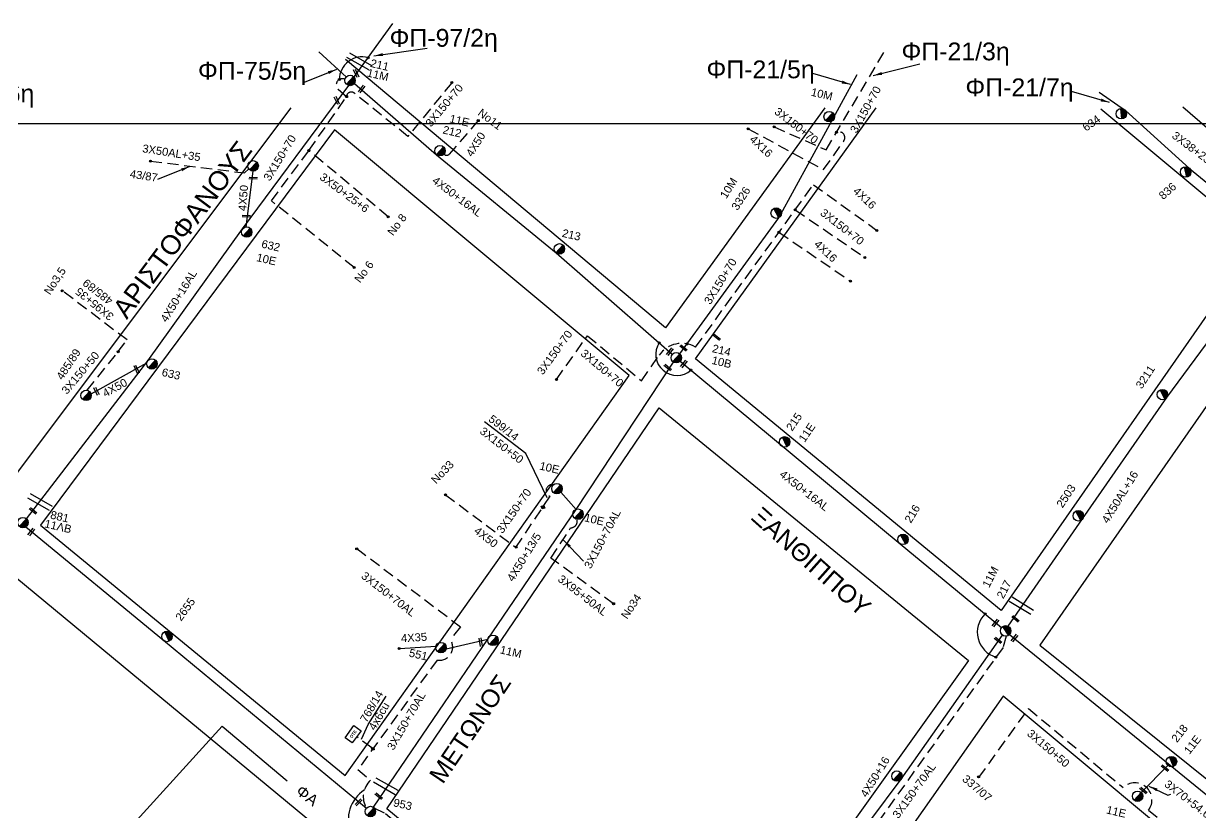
# Model space of a CAD drawing. Header units: millimetres. Extents: x 745 to 5694, y 762 to 3401.
# Drawn here: x 1609.5 to 1874.1, y 1736.5 to 1914 of the extents above; entities that cross this region are included whole.
import ezdxf

# ---------------------------------------------------------------- set-up
doc = ezdxf.new("R2010")
doc.units = ezdxf.units.MM
doc.linetypes.add('DASHED', pattern=[19.05, 12.7, -6.35])
for name, color, linetype in [('Pillar OTE', 7, 'Continuous'), ('Άγνωστα', 7, 'Continuous'), ('Γυμνά εναέρια ΧΤ και ΦΟΠ (3Φ)   4x50+16AL', 7, 'Continuous'), ('Εναέρια παροχή ΧΤ 4x16', 7, 'SYN_LINE'), ('Επιγραφές - Σχήματα', 7, 'Continuous'), ('Καλώδια ΧΤ   3x150+50CU', 7, 'DASHED'), ('Καλώδια ΧΤ   3x150+70AL', 7, 'DASHED'), ('Μηχανική τομή', 7, 'Continuous'), ('Στύλος ΦΜ', 7, 'Continuous'), ('Στύλος ΦΜ @ 1', 7, 'Continuous'), ('Συνδέσεις', 7, 'Continuous'), ('Τομή', 7, 'Continuous'), ('Υπόβαθρο ΔΕΗ', 7, 'Continuous'), ('Υπόγεια καλώδια Παροχών ΧΤ   4x50AL', 7, 'DASHED'), ('Υπόγεια καλώδια Παροχών ΧΤ   4x6', 7, 'DASHED')]:
    doc.layers.add(name, color=color, linetype=linetype)
doc.styles.add('arial', font='arial.ttf')
doc.styles.get("Standard").update_dxf_attribs({"font": 'arial.ttf'})
doc.linetypes.add('SYN_LINE', pattern='A,0.5,-0.0001,["/\\/\\/\\/",Standard,S=0.1,R=0,X=0,Y=-0.05],-0.25', length=0.7501)
doc.dimstyles.new('ISO-25', dxfattribs={"dimtxt": 2.5, "dimasz": 2.5, "dimexe": 1.25, "dimexo": 0.625, "dimtad": 1, "dimtxsty": 'Standard', "dimcen": 2.5, "dimadec": 0, "dimazin": 0, "dimtfac": 1, "dimtmove": 0, "dimatfit": 3, "dimfxl": 1, "dimarcsym": 0})

# ---------------------------------------------------------------- blocks, each defined once
blk = doc.blocks.new('ΥΠΑΡΧΩΝ ΤΣΙΜΕΝΤΕΝΙΟΣ ΣΤΥΛΟΣ')
at = {"layer": 'Στύλος ΦΜ'}
blk.add_hatch(color=256, dxfattribs=at).paths.add_polyline_path([(-1.29, -2.28, 0.574793), (2.62, 0, 0.268822), (1.3, 2.27)])
blk.add_line((-1.29, -2.28), (1.3, 2.27), dxfattribs=at)
blk.add_circle((0, 0), 2.62, dxfattribs=at)
at = {"layer": 'Στύλος ΦΜ', "flags": 4}
for tag, p in [('ΑΡΙΘΜΟΣ', (-4.68, 8.05)), ('ΤΥΠΟΣ', (-4.91, 3.03))]:
    blk.add_attdef(tag, p, '', height=4, dxfattribs=at)
blk = doc.blocks.new('_ΣΥΝΔΕΣΗ')
at = {"layer": 'Συνδέσεις', "linetype": 'SYN_LINE', "ltscale": 40}
blk.add_hatch(color=256, dxfattribs=at).paths.add_polyline_path([(0.5, -0.01, 1), (-0.5, -0.01, 1)])
at = {"layer": 'Συνδέσεις'}
blk.add_circle((0, -0.01), 0.5, dxfattribs=at)
blk = doc.blocks.new('ΜΗΧΑΝΙΚΗ ΤΟΜΗ')
at = {"layer": 'Μηχανική τομή', "ltscale": 40}
for p, q in [((-1.89, 0.78), (1.89, 0.78)), ((1.89, 0), (-1.89, 0))]:
    blk.add_line(p, q, dxfattribs=at)
blk = doc.blocks.new('ΤΟΜΗ')
at = {"layer": 'Τομή', "ltscale": 40}
for p, q in [((-5.68, 0), (5.68, 0)), ((5.68, -2.33), (-5.68, -2.33))]:
    blk.add_line(p, q, dxfattribs=at)
blk = doc.blocks.new('TSONTA XT1')
at = {"ltscale": 40}
h = blk.add_hatch(color=256, dxfattribs=at)
h.dxf.hatch_style = 1
h.paths.add_polyline_path([(595.96, 2487.66), (597.07, 2488.77), (595.96, 2489.87), (594.85, 2488.77)])
blk.add_lwpolyline([(594.85, 2488.77), (595.96, 2489.87), (597.07, 2488.77), (595.96, 2487.66)], close=True, dxfattribs=at)
blk = doc.blocks.new('PILLAR ΟΤΕ')
at = {"layer": 'Pillar OTE', "ltscale": 40}
blk.add_lwpolyline([(-3.31, 2.02), (3.39, 2.02), (3.39, -1.99), (-3.31, -1.99)], close=True, dxfattribs=at)
at = {"layer": 'Pillar OTE', "insert": (-1.81, 0.71), "char_height": 1.3575, "width": 109.961, "attachment_point": 1}
blk.add_mtext('{\\fArial|b1|i0|c161|p34;OTE}', dxfattribs=at)

msp = doc.modelspace()

# ---------------------------------------------------------------- linework, layer by layer
at = {"layer": 'Άγνωστα', "color": 173, "linetype": 'DASHED', "ltscale": 0.2}
msp.add_lwpolyline([(1778.25, 1890.72), (1789.95, 1885.57), (1803.14, 1907.83)], dxfattribs=at)
at = {"layer": 'Άγνωστα', "color": 2, "linetype": 'DASHED', "ltscale": 0.2}
for points in [[(1683.79, 1859.11), (1665.19, 1874.09), (1673.62, 1885.41), (1682.08, 1897.51), (1680.23, 1899.15, -0.863954), (1681.73, 1901.44, -4.53877)], [(1705.76, 1900.66), (1695.9, 1888.59), (1684.03, 1898.15, 0.681394), (1682.06, 1897.53)]]:
    msp.add_lwpolyline(points, format="xyb", dxfattribs=at)
at = {"layer": 'Άγνωστα', "color": 1}
for points in [[(1757.04, 1839.67), (1779.28, 1870.29), (1796.89, 1902.49)], [(1688.14, 1737.7), (1713.87, 1775.5), (1733.7, 1804.7), (1755.59, 1837.82)], [(1730.25, 1808.54), (1733.7, 1804.7)], [(1793.21, 1725.74), (1806.8, 1744), (1829.63, 1776.41)], [(1702.19, 1773.86), (1694.07, 1773.36)]]:
    msp.add_lwpolyline(points, dxfattribs=at)
at = {"layer": 'Άγνωστα', "color": 6}
for points in [[(1851.36, 1898.5), (1857.29, 1894.38), (1871.67, 1881.36), (1890.54, 1865.95)], [(1830.85, 1778.42), (1847.63, 1802.58), (1866.54, 1829.84), (1891.84, 1864.08)]]:
    msp.add_lwpolyline(points, dxfattribs=at)
at = {"layer": 'Άγνωστα', "color": 62, "linetype": 'DASHED', "ltscale": 0.2}
msp.add_lwpolyline([(1711.7, 1892.13), (1705.17, 1884.58, -0.48267), (1704.02, 1884.63, -2.879686)], format="xyb", dxfattribs=at)
at = {"layer": 'Άγνωστα', "color": 173, "linetype": 'DASHED', "ltscale": 0.2}
msp.add_lwpolyline([(1772.43, 1890.27), (1789.37, 1881.12), (1793.9, 1887.55, 0.764156), (1792.28, 1889.51, 2.468133)], format="xyb", dxfattribs=at)
at = {"layer": 'Άγνωστα', "color": 2, "linetype": 'DASHED', "ltscale": 0.2}
msp.add_lwpolyline([(1691.46, 1870.51), (1673.62, 1885.41)], dxfattribs=at)
at = {"layer": 'Άγνωστα', "color": 27, "linetype": 'DASHED', "ltscale": 0.2}
for points in [[(1638.01, 1883.03), (1659.11, 1880.37), (1660.11, 1881.29)], [(1630.72, 1840.17), (1632.73, 1842.8), (1618.16, 1853.87)], [(1623.78, 1831.48), (1630.72, 1840.16)]]:
    msp.add_lwpolyline(points, dxfattribs=at)
at = {"layer": 'Άγνωστα', "color": 27}
for points in [[(1661.05, 1880.77), (1659.44, 1868.23)], [(1624.64, 1830.65), (1637.16, 1837.68)]]:
    msp.add_lwpolyline(points, dxfattribs=at)
at = {"layer": 'Άγνωστα', "color": 1, "linetype": 'DASHED', "ltscale": 0.2}
for points in [[(1782.99, 1872.07), (1798.64, 1861.34)], [(1742.16, 1783.48), (1728.05, 1793.73)], [(1824.28, 1744.36), (1835.49, 1759.91), (1856.73, 1742.14)], [(1862.46, 1737.05), (1874.12, 1727.32)]]:
    msp.add_lwpolyline(points, dxfattribs=at)
at = {"layer": 'Άγνωστα', "color": 173}
msp.add_lwpolyline([(1609.99, 1800.76), (1640.9, 1775.25), (1686.55, 1737.48)], dxfattribs=at)
at = {"layer": 'Άγνωστα', "color": 1, "linetype": 'SYN_LINE', "ltscale": 10}
for points in [[(1704.48, 1773.33), (1713.87, 1775.5)], [(1866.8, 1747.11), (1860.82, 1741)]]:
    msp.add_lwpolyline(points, dxfattribs=at)
at = {"layer": 'Άγνωστα', "color": 1, "linetype": 'DASHED', "ltscale": 0.2}
msp.add_lwpolyline([(1856.73, 1742.14, -0.912372), (1862.46, 1737.05)], format="xyb", dxfattribs=at)
at = {"layer": 'Άγνωστα', "color": 133, "linetype": 'DASHED', "ltscale": 0.2}
msp.add_lwpolyline([(1688.26, 1737.59), (1690.87, 1736.3), (1709.25, 1720.7), (1708.3, 1719.55)], dxfattribs=at)
at = {"layer": 'Γυμνά εναέρια ΧΤ και ΦΟΠ (3Φ)   4x50+16AL', "color": 27, "ltscale": 0.2}
msp.add_line((1682.07, 1901.9), (1675.88, 1907.58), dxfattribs=at)
at = {"layer": 'Γυμνά εναέρια ΧΤ και ΦΟΠ (3Φ)   4x50+16AL', "color": 62}
for points in [[(1683.86, 1900.51), (1702.32, 1884.47), (1729.22, 1862.38), (1755.35, 1839.58)], [(1757.13, 1838.03), (1806.62, 1796.93), (1829.4, 1778.12)]]:
    msp.add_lwpolyline(points, dxfattribs=at)
at = {"layer": 'Γυμνά εναέρια ΧΤ και ΦΟΠ (3Φ)   4x50+16AL', "color": 27, "ltscale": 0.2}
msp.add_lwpolyline([(1610.1, 1802.58), (1637.37, 1838.13), (1658.68, 1867.76), (1682.61, 1900.03)], dxfattribs=at)
at = {"layer": 'Γυμνά εναέρια ΧΤ και ΦΟΠ (3Φ)   4x50+16AL', "color": 1}
msp.add_lwpolyline([(1831.18, 1776.58), (1895.44, 1724.26)], dxfattribs=at)
at = {"layer": 'Εναέρια παροχή ΧΤ 4x16', "color": 1, "linetype": 'DASHED', "ltscale": 0.2}
for points in [[(1787.09, 1877.72), (1801.36, 1867.45)], [(1779.34, 1867.05), (1795.42, 1856.02)]]:
    msp.add_lwpolyline(points, dxfattribs=at)
at = {"layer": 'Επιγραφές - Σχήματα', "color": 2, "ltscale": 0.2}
msp.add_line((1683.65, 1901.79), (1692.52, 1913.97), dxfattribs=at)
at = {"layer": 'Επιγραφές - Σχήματα', "color": 85, "ltscale": 0.2}
for p, q in [((1633.52, 1733.21), (1654.11, 1755.93)), ((1654.11, 1755.93), (1668.71, 1743.63))]:
    msp.add_line(p, q, dxfattribs=at)
at = {"layer": 'Επιγραφές - Σχήματα'}
msp.add_lwpolyline([(780.39, 1891.51), (3073.89, 1891.51), (3073.89, 778.3), (780.39, 778.3)], close=True, dxfattribs=at)
at = {"layer": 'Επιγραφές - Σχήματα', "ltscale": 0.2}
for centre, radius, start, end in [((1756.37, 1839.57), 4.74, 146.9329, 311.7881), ((1829.74, 1777.04), 5.8, 134.5162, 253.7281), ((1690.63, 1734.85), 8.14, 123.809, 201.4576)]:
    msp.add_arc(centre, radius, start, end, dxfattribs=at)
at = {"layer": 'Καλώδια ΧΤ   3x150+50CU', "color": 1, "linetype": 'DASHED', "ltscale": 0.2}
msp.add_lwpolyline([(1726.49, 1805.6), (1727.86, 1807.63, -0.942141), (1728.62, 1810.23)], format="xyb", dxfattribs=at)
at = {"layer": 'Καλώδια ΧΤ   3x150+70AL', "color": 1, "ltscale": 0.2}
for points in [[(1729.3, 1833.9), (1736.26, 1843.75), (1748.43, 1833.62), (1752.41, 1839.39, -0.394696), (1760.55, 1841.17), (1787.09, 1877.72)], [(1728.05, 1793.73), (1732.49, 1800.54, 0.520094), (1733.87, 1802.46, -2.45371)]]:
    msp.add_lwpolyline(points, format="xyb", dxfattribs=at)
at = {"layer": 'Καλώδια ΧΤ   3x150+70AL', "color": 1, "linetype": 'DASHED', "ltscale": 0.2}
msp.add_lwpolyline([(1720.19, 1796.14), (1726.03, 1804.89)], dxfattribs=at)
at = {"layer": 'Καλώδια ΧΤ   3x150+70AL', "color": 133, "ltscale": 0.2}
msp.add_lwpolyline([(1684.43, 1795.87), (1707.7, 1778.29)], dxfattribs=at)
msp.add_lwpolyline([(1707.7, 1778.29), (1705.42, 1775.41, -0.673347), (1702.46, 1770.8), (1684.64, 1746.15), (1687.51, 1743.76, 0.356795), (1686.55, 1737.48, -1.611386)], format="xyb", dxfattribs=at)
at = {"layer": 'Καλώδια ΧΤ   3x150+70AL', "color": 62, "ltscale": 0.2}
msp.add_lwpolyline([(1830.44, 1776.2), (1829.74, 1773.66), (1794.79, 1724.86, -1.033478), (1790.22, 1719.91, 2.158955)], format="xyb", dxfattribs=at)
at = {"layer": 'Υπόβαθρο ΔΕΗ'}
msp.add_line((1484.42, 1891.51), (1674.85, 1733.78), dxfattribs=at)
for points in [[(1789.64, 1895), (1753.81, 1845.52), (1681.89, 1905.88)], [(1929.11, 1903.79), (1896.36, 1872.53), (1870.16, 1895.19)], [(1669.55, 1894.98), (1605.11, 1809.09), (1554.23, 1850.47), (1585.95, 1894.44)], [(1851.69, 1894.8), (1887.25, 1865.18), (1829.3, 1781.94), (1760.56, 1838.56), (1801.16, 1895.04)], [(1679.37, 1890.07), (1613.24, 1801.13), (1681.77, 1744.8), (1745.68, 1834.78), (1679.37, 1890.07)], [(1895.95, 1857.28), (1838.02, 1774.18), (1891.81, 1730.96), (1949.09, 1812.35), (1895.95, 1857.28)], [(1752.43, 1827.56), (1821.94, 1770.73), (1758.41, 1681.8), (1691.17, 1737.35), (1752.43, 1827.56)], [(1722.4, 1817.23), (1713.12, 1824.39)], [(1686.94, 1756.31), (1691.03, 1762.67)], [(1882.42, 1718.77), (1829.79, 1762.68), (1767.75, 1674.44), (1819.72, 1631.83), (1882.42, 1718.77)]]:
    msp.add_lwpolyline(points, dxfattribs=at)
msp.add_arc((1685.61, 1901.32), 5.15, 75.1786, 179.2119, dxfattribs=at)
at = {"layer": 'Υπόγεια καλώδια Παροχών ΧΤ   4x50AL', "color": 1, "linetype": 'DASHED', "ltscale": 0.2}
msp.add_lwpolyline([(1704.35, 1807.96), (1720.19, 1796.14)], dxfattribs=at)
at = {"layer": 'Υπόγεια καλώδια Παροχών ΧΤ   4x6', "color": 133, "linetype": 'DASHED', "ltscale": 0.2}
msp.add_lwpolyline([(1687.74, 1751.02), (1684.4, 1753.55)], dxfattribs=at)

# ---------------------------------------------------------------- block references
at = {"layer": 'Pillar OTE', "xscale": 0.5, "yscale": 0.5, "zscale": 0.5, "rotation": 53.99482383177698}
msp.add_blockref('PILLAR ΟΤΕ', (1683.56, 1754.08), dxfattribs=at)
at = {"layer": 'Μηχανική τομή'}
for p, xscale, yscale, zscale, rotation in [((1684.08, 1902.68), 0.5000000000001372, 0.5000000000001372, 0.5000000000001372, 295.3497738743364), ((1685.35, 1899.38), 0.5000000000002055, 0.5000000000002055, 0.5000000000002055, 231.9183338783291), ((1679.7, 1896.59), 0.5000000000001372, 0.5000000000001372, 0.5000000000001372, 295.3497738743364), ((1661.08, 1879), 0.5000000000001247, 0.5000000000001247, 0.5000000000001247, 356.6062120505807), ((1659.55, 1870.46), 0.5000000000001247, 0.5000000000001247, 0.5000000000001247, 356.6062120505807), ((1765.22, 1843.28), 0.4999999999999888, 0.4999999999999888, 0.4999999999999888, 321.4205093085457), ((1754.96, 1840.06), 0.4999999999999888, 0.4999999999999888, 0.4999999999999888, 51.42050930854569), ((1757.99, 1841.14), 0.4999999999999888, 0.4999999999999888, 0.4999999999999888, 141.4205093085457), ((1634.71, 1836.12), 0.5000000000001372, 0.5000000000001372, 0.5000000000001372, 295.3497738743364), ((1754.45, 1836.74), 0.4999999999999888, 0.4999999999999888, 0.4999999999999888, 141.4205093085457), ((1758.07, 1837.29), 0.4999999999999888, 0.4999999999999888, 0.4999999999999888, 51.42050930854569), ((1625.68, 1831.19), 0.5000000000001372, 0.5000000000001372, 0.5000000000001372, 295.3497738743364), ((1611.71, 1804.55), 0.5000000000001342, 0.5000000000001342, 0.5000000000001342, 140.5541473596257), ((1611.03, 1799.7), 0.5000000000002055, 0.5000000000002055, 0.5000000000002055, 231.9183338783291), ((1828.18, 1779.01), 0.4999999999999888, 0.4999999999999888, 0.4999999999999888, 51.42050930854569), ((1832.65, 1780.24), 0.4999999999999888, 0.4999999999999888, 0.4999999999999888, 141.4205093085457), ((1828.74, 1775.39), 0.4999999999999888, 0.4999999999999888, 0.4999999999999888, 141.4205093085457), ((1832.15, 1775.86), 0.4999999999999888, 0.4999999999999888, 0.4999999999999888, 231.4205093085457), ((1712.43, 1774.88), 0.5000000000000253, 0.5000000000000253, 0.5000000000000253, 100.2300972739073), ((1866.26, 1746.65), 0.4999999999999888, 0.4999999999999888, 0.4999999999999888, 141.4205093085457), ((1861.43, 1741.62), 0.4999999999999888, 0.4999999999999888, 0.4999999999999888, 141.4205093085457), ((1684.94, 1738.66), 0.5000000000000518, 0.5000000000000518, 0.5000000000000518, 44.50736051980497), ((1689.46, 1740.33), 0.4999999999999888, 0.4999999999999888, 0.4999999999999888, 141.4205093085457)]:
    msp.add_blockref('ΜΗΧΑΝΙΚΗ ΤΟΜΗ', p, dxfattribs=dict(at, xscale=xscale, yscale=yscale, zscale=zscale, rotation=rotation))
at = {"layer": 'Στύλος ΦΜ @ 1', "ltscale": 40}
ref = msp.add_blockref('ΥΠΑΡΧΩΝ ΤΣΙΜΕΝΤΕΝΙΟΣ ΣΤΥΛΟΣ', (1682.88, 1901.17), dxfattribs=dict(at, xscale=0.4499999999996779, yscale=0.4499999999996779, zscale=0.4499999999996779, rotation=346.8465568456768))
ref.add_attrib('ΤΥΠΟΣ', '11Μ', (1686.54, 1902.11), dxfattribs={"layer": 'Στύλος ΦΜ', "height": 1.8, "rotation": 346.8466, "flags": 4})
ref.add_attrib('ΑΡΙΘΜΟΣ', '211', (1687.3, 1904.26), dxfattribs={"layer": 'Στύλος ΦΜ', "height": 1.8, "rotation": 346.8466, "flags": 4})
ref = msp.add_blockref('ΥΠΑΡΧΩΝ ΤΣΙΜΕΝΤΕΝΙΟΣ ΣΤΥΛΟΣ', (1790.63, 1893.02), dxfattribs=dict(at, xscale=0.4499999999996779, yscale=0.4499999999996779, zscale=0.4499999999996779, rotation=346.8465568456768))
ref.add_attrib('ΤΥΠΟΣ', '10M', (1786.4, 1897.77), dxfattribs={"layer": 'Στύλος ΦΜ', "height": 1.8, "rotation": 346.8466, "flags": 4})
ref = msp.add_blockref('ΥΠΑΡΧΩΝ ΤΣΙΜΕΝΤΕΝΙΟΣ ΣΤΥΛΟΣ', (1856.33, 1893.69), dxfattribs=dict(at, xscale=0.4499999999998155, yscale=0.4499999999998155, zscale=0.4499999999998155, rotation=35.57580443383059))
ref.add_attrib('ΤΥΠΟΣ', '634', (1848.41, 1889.62), dxfattribs={"layer": 'Στύλος ΦΜ', "height": 1.8, "rotation": 35.5758, "flags": 4})
ref = msp.add_blockref('ΥΠΑΡΧΩΝ ΤΣΙΜΕΝΤΕΝΙΟΣ ΣΤΥΛΟΣ', (1703.1, 1885.36), dxfattribs=dict(at, xscale=0.4499999999996779, yscale=0.4499999999996779, zscale=0.4499999999996779, rotation=346.8465568456768))
ref.add_attrib('ΤΥΠΟΣ', '212', (1703.59, 1889.28), dxfattribs={"layer": 'Στύλος ΦΜ', "height": 1.8, "rotation": 346.8466, "flags": 4})
ref.add_attrib('ΑΡΙΘΜΟΣ', '11E', (1705.11, 1891.79), dxfattribs={"layer": 'Στύλος ΦΜ', "height": 1.8, "rotation": 346.8466, "flags": 4})
at = {"layer": 'Στύλος ΦΜ @ 1', "ltscale": 40, "xscale": 0.4499999999996779, "yscale": 0.4499999999996779, "zscale": 0.4499999999996779, "rotation": 346.8465568456768}
for p in [(1661.08, 1881.95), (1623.51, 1830.33), (1805.86, 1744.7)]:
    msp.add_blockref('ΥΠΑΡΧΩΝ ΤΣΙΜΕΝΤΕΝΙΟΣ ΣΤΥΛΟΣ', p, dxfattribs=at)
at = {"layer": 'Στύλος ΦΜ @ 1', "ltscale": 40}
ref = msp.add_blockref('ΥΠΑΡΧΩΝ ΤΣΙΜΕΝΤΕΝΙΟΣ ΣΤΥΛΟΣ', (1870.79, 1880.58), dxfattribs=dict(at, xscale=0.4499999999996873, yscale=0.4499999999996873, zscale=0.4499999999996873, rotation=41.6538283176905))
ref.add_attrib('ΤΥΠΟΣ', '836', (1865.74, 1874.24), dxfattribs={"layer": 'Στύλος ΦΜ', "height": 1.8, "rotation": 41.6538, "flags": 4})
ref = msp.add_blockref('ΥΠΑΡΧΩΝ ΤΣΙΜΕΝΤΕΝΙΟΣ ΣΤΥΛΟΣ', (1778.72, 1871.32), dxfattribs=dict(at, xscale=0.449999999999652, yscale=0.449999999999652, zscale=0.449999999999652, rotation=57.62982643129709))
ref.add_attrib('ΤΥΠΟΣ', '3326', (1770.03, 1871.78), dxfattribs={"layer": 'Στύλος ΦΜ', "height": 1.8, "rotation": 57.6298, "flags": 4})
ref.add_attrib('ΑΡΙΘΜΟΣ', '10M', (1767.48, 1874.42), dxfattribs={"layer": 'Στύλος ΦΜ', "height": 1.8, "rotation": 57.6298, "flags": 4})
ref = msp.add_blockref('ΥΠΑΡΧΩΝ ΤΣΙΜΕΝΤΕΝΙΟΣ ΣΤΥΛΟΣ', (1659.64, 1867.07), dxfattribs=dict(at, xscale=0.4499999999996779, yscale=0.4499999999996779, zscale=0.4499999999996779, rotation=346.8465568456768))
ref.add_attrib('ΤΥΠΟΣ', '632', (1662.82, 1863.62), dxfattribs={"layer": 'Στύλος ΦΜ', "height": 1.8, "rotation": 346.8466, "flags": 4})
ref.add_attrib('ΑΡΙΘΜΟΣ', '10E', (1661.7, 1860.57), dxfattribs={"layer": 'Στύλος ΦΜ', "height": 1.8, "rotation": 346.8466, "flags": 4})
ref = msp.add_blockref('ΥΠΑΡΧΩΝ ΤΣΙΜΕΝΤΕΝΙΟΣ ΣΤΥΛΟΣ', (1729.96, 1863.29), dxfattribs=dict(at, xscale=0.4499999999996779, yscale=0.4499999999996779, zscale=0.4499999999996779, rotation=346.8465568456768))
ref.add_attrib('ΤΥΠΟΣ', '213', (1730.42, 1866.04), dxfattribs={"layer": 'Στύλος ΦΜ', "height": 1.8, "rotation": 346.8466, "flags": 4})
ref = msp.add_blockref('ΥΠΑΡΧΩΝ ΤΣΙΜΕΝΤΕΝΙΟΣ ΣΤΥΛΟΣ', (1756.24, 1838.8), dxfattribs=dict(at, xscale=0.4499999999996779, yscale=0.4499999999996779, zscale=0.4499999999996779, rotation=346.8465568456768))
ref.add_attrib('ΤΥΠΟΣ', '214', (1764.18, 1840.09), dxfattribs={"layer": 'Στύλος ΦΜ', "height": 1.8, "rotation": 346.8466, "flags": 4})
ref.add_attrib('ΑΡΙΘΜΟΣ', '10B', (1764.08, 1837.44), dxfattribs={"layer": 'Στύλος ΦΜ', "height": 1.8, "rotation": 346.8466, "flags": 4})
ref = msp.add_blockref('ΥΠΑΡΧΩΝ ΤΣΙΜΕΝΤΕΝΙΟΣ ΣΤΥΛΟΣ', (1638.31, 1837.41), dxfattribs=dict(at, xscale=0.4499999999996779, yscale=0.4499999999996779, zscale=0.4499999999996779, rotation=346.8465568456768))
ref.add_attrib('ΤΥΠΟΣ', '633', (1640.4, 1834.76), dxfattribs={"layer": 'Στύλος ΦΜ', "height": 1.8, "rotation": 346.8466, "flags": 4})
ref = msp.add_blockref('ΥΠΑΡΧΩΝ ΤΣΙΜΕΝΤΕΝΙΟΣ ΣΤΥΛΟΣ', (1865.57, 1830.51), dxfattribs=dict(at, xscale=0.4499999999995216, yscale=0.4499999999995216, zscale=0.4499999999995216, rotation=56.7529254878473))
ref.add_attrib('ΤΥΠΟΣ', '3211', (1860.93, 1831.65), dxfattribs={"layer": 'Στύλος ΦΜ', "height": 1.8, "rotation": 56.7529, "flags": 4})
ref = msp.add_blockref('ΥΠΑΡΧΩΝ ΤΣΙΜΕΝΤΕΝΙΟΣ ΣΤΥΛΟΣ', (1780.61, 1819.88), dxfattribs=dict(at, xscale=0.4499999999995733, yscale=0.4499999999995733, zscale=0.4499999999995733, rotation=55.66835874769507))
ref.add_attrib('ΤΥΠΟΣ', '215', (1782.3, 1822.15), dxfattribs={"layer": 'Στύλος ΦΜ', "height": 1.8, "rotation": 55.6684, "flags": 4})
ref.add_attrib('ΑΡΙΘΜΟΣ', '11E', (1785.11, 1819.63), dxfattribs={"layer": 'Στύλος ΦΜ', "height": 1.8, "rotation": 55.6684, "flags": 4})
ref = msp.add_blockref('ΥΠΑΡΧΩΝ ΤΣΙΜΕΝΤΕΝΙΟΣ ΣΤΥΛΟΣ', (1729.4, 1809.35), dxfattribs=dict(at, xscale=0.4499999999996779, yscale=0.4499999999996779, zscale=0.4499999999996779, rotation=346.8465568456768))
ref.add_attrib('ΤΥΠΟΣ', '10E', (1725.35, 1813.69), dxfattribs={"layer": 'Στύλος ΦΜ', "height": 1.8, "rotation": 346.8466, "flags": 4})
ref = msp.add_blockref('ΥΠΑΡΧΩΝ ΤΣΙΜΕΝΤΕΝΙΟΣ ΣΤΥΛΟΣ', (1846.66, 1803.25), dxfattribs=dict(at, xscale=0.44999999999954, yscale=0.44999999999954, zscale=0.44999999999954, rotation=56.47454201124734))
ref.add_attrib('ΤΥΠΟΣ', '2503', (1843.1, 1804.88), dxfattribs={"layer": 'Στύλος ΦΜ', "height": 1.8, "rotation": 56.4745, "flags": 4})
ref = msp.add_blockref('ΥΠΑΡΧΩΝ ΤΣΙΜΕΝΤΕΝΙΟΣ ΣΤΥΛΟΣ', (1807.23, 1797.94), dxfattribs=dict(at, xscale=0.4499999999996416, yscale=0.4499999999996416, zscale=0.4499999999996416, rotation=58.65531188418618))
ref.add_attrib('ΤΥΠΟΣ', '216', (1809, 1801.45), dxfattribs={"layer": 'Στύλος ΦΜ', "height": 1.8, "rotation": 58.6553, "flags": 4})
ref = msp.add_blockref('ΥΠΑΡΧΩΝ ΤΣΙΜΕΝΤΕΝΙΟΣ ΣΤΥΛΟΣ', (1609.3, 1801.72), dxfattribs=dict(at, xscale=0.4499999999996779, yscale=0.4499999999996779, zscale=0.4499999999996779, rotation=346.8465568456768))
ref.add_attrib('ΤΥΠΟΣ', '11ΛΒ', (1614.03, 1800.69), dxfattribs={"layer": 'Στύλος ΦΜ', "height": 1.8, "rotation": 346.8466, "flags": 4})
ref.add_attrib('ΑΡΙΘΜΟΣ', '881', (1615.34, 1802.67), dxfattribs={"layer": 'Στύλος ΦΜ', "height": 1.8, "rotation": 346.8466, "flags": 4})
ref = msp.add_blockref('ΥΠΑΡΧΩΝ ΤΣΙΜΕΝΤΕΝΙΟΣ ΣΤΥΛΟΣ', (1734.14, 1803.61), dxfattribs=dict(at, xscale=0.4499999999996779, yscale=0.4499999999996779, zscale=0.4499999999996779, rotation=346.8465568456768))
ref.add_attrib('ΤΥΠΟΣ', '10E', (1735.44, 1802.04), dxfattribs={"layer": 'Στύλος ΦΜ', "height": 1.8, "rotation": 346.8466, "flags": 4})
ref = msp.add_blockref('ΥΠΑΡΧΩΝ ΤΣΙΜΕΝΤΕΝΙΟΣ ΣΤΥΛΟΣ', (1830.31, 1777.37), dxfattribs=dict(at, xscale=0.4499999999997609, yscale=0.4499999999997609, zscale=0.4499999999997609, rotation=62.85461593689205))
ref.add_attrib('ΤΥΠΟΣ', '11M', (1826.58, 1786.91), dxfattribs={"layer": 'Στύλος ΦΜ', "height": 1.8, "rotation": 62.8546, "flags": 4})
ref.add_attrib('ΑΡΙΘΜΟΣ', '217', (1829.79, 1784.43), dxfattribs={"layer": 'Στύλος ΦΜ', "height": 1.8, "rotation": 62.8546, "flags": 4})
ref = msp.add_blockref('ΥΠΑΡΧΩΝ ΤΣΙΜΕΝΤΕΝΙΟΣ ΣΤΥΛΟΣ', (1641.7, 1776.11), dxfattribs=dict(at, xscale=0.4499999999996141, yscale=0.4499999999996141, zscale=0.4499999999996141, rotation=54.09856445751757))
ref.add_attrib('ΤΥΠΟΣ', '2655', (1644.9, 1779.44), dxfattribs={"layer": 'Στύλος ΦΜ', "height": 1.8, "rotation": 54.0986, "flags": 4})
ref = msp.add_blockref('ΥΠΑΡΧΩΝ ΤΣΙΜΕΝΤΕΝΙΟΣ ΣΤΥΛΟΣ', (1715.02, 1775.23), dxfattribs=dict(at, xscale=0.4499999999996779, yscale=0.4499999999996779, zscale=0.4499999999996779, rotation=346.8465568456768))
ref.add_attrib('ΤΥΠΟΣ', '11M', (1716.45, 1772.34), dxfattribs={"layer": 'Στύλος ΦΜ', "height": 1.8, "rotation": 346.8466, "flags": 4})
ref = msp.add_blockref('ΥΠΑΡΧΩΝ ΤΣΙΜΕΝΤΕΝΙΟΣ ΣΤΥΛΟΣ', (1703.33, 1773.6), dxfattribs=dict(at, xscale=0.4499999999996779, yscale=0.4499999999996779, zscale=0.4499999999996779, rotation=346.8465568456768))
ref.add_attrib('ΑΡΙΘΜΟΣ', '551', (1695.99, 1771.63), dxfattribs={"layer": 'Στύλος ΦΜ', "height": 1.8, "rotation": 346.8466, "flags": 4})
ref = msp.add_blockref('ΥΠΑΡΧΩΝ ΤΣΙΜΕΝΤΕΝΙΟΣ ΣΤΥΛΟΣ', (1867.61, 1747.96), dxfattribs=dict(at, xscale=0.4499999999995954, yscale=0.4499999999995954, zscale=0.4499999999995954, rotation=52.05223324795073))
ref.add_attrib('ΤΥΠΟΣ', '218', (1868.85, 1752.12), dxfattribs={"layer": 'Στύλος ΦΜ', "height": 1.8, "rotation": 52.0522, "flags": 4})
ref.add_attrib('ΑΡΙΘΜΟΣ', '11E', (1871.65, 1749.45), dxfattribs={"layer": 'Στύλος ΦΜ', "height": 1.8, "rotation": 52.0522, "flags": 4})
ref = msp.add_blockref('ΥΠΑΡΧΩΝ ΤΣΙΜΕΝΤΕΝΙΟΣ ΣΤΥΛΟΣ', (1859.99, 1740.16), dxfattribs=dict(at, xscale=0.4499999999996779, yscale=0.4499999999996779, zscale=0.4499999999996779, rotation=346.8465568456768))
ref.add_attrib('ΤΥΠΟΣ', '11E', (1852.82, 1736.33), dxfattribs={"layer": 'Στύλος ΦΜ', "height": 1.8, "rotation": 346.8466, "flags": 4})
ref = msp.add_blockref('ΥΠΑΡΧΩΝ ΤΣΙΜΕΝΤΕΝΙΟΣ ΣΤΥΛΟΣ', (1687.46, 1736.73), dxfattribs=dict(at, xscale=0.4499999999996779, yscale=0.4499999999996779, zscale=0.4499999999996779, rotation=346.8465568456768))
ref.add_attrib('ΤΥΠΟΣ', '953', (1692.48, 1737.94), dxfattribs={"layer": 'Στύλος ΦΜ', "height": 1.8, "rotation": 346.8466, "flags": 4})
at = {"layer": 'Συνδέσεις', "xscale": 0.4499999999998181, "yscale": 0.4499999999998181, "zscale": 0.4499999999998181}
for p in [(1686.93, 1906.29), (1680.47, 1901.39), (1705.76, 1900.69), (1682.11, 1897.53), (1711.72, 1892.13), (1772.43, 1890.27), (1778.25, 1890.73), (1792.29, 1889.51), (1673.62, 1885.39), (1638.01, 1883.04), (1782.99, 1872.08), (1691.47, 1870.52), (1779.34, 1867.05), (1801.36, 1867.45), (1798.64, 1861.34), (1683.8, 1859.12), (1795.43, 1856.03), (1618.16, 1853.88), (1752.4, 1842.16), (1630.72, 1840.17), (1758.67, 1841.9), (1759.54, 1836.04), (1729.3, 1833.9), (1704.35, 1807.97), (1684.37, 1795.83), (1720.22, 1796.19), (1742.16, 1783.48), (1825.68, 1781.18), (1693.95, 1773.39), (1828.12, 1771.48), (1824.24, 1744.51)]:
    msp.add_blockref('_ΣΥΝΔΕΣΗ', p, dxfattribs=at)
at = {"layer": 'Συνδέσεις'}
for p, xscale, yscale, zscale, rotation in [((1027.7, 1043.41), 0.403889974206078, 0.403889974206078, 0.403889974206078, 330.9452703492481), ((2203.12, 1155.85), 0.3075184835441075, 0.3075184835441075, 0.3075184835441075, 54.35081400423999)]:
    msp.add_blockref('TSONTA XT1', p, dxfattribs=dict(at, xscale=xscale, yscale=yscale, zscale=zscale, rotation=rotation))
at = {"layer": 'Τομή'}
for p, xscale, yscale, zscale, rotation in [((1685.2, 1905.96), 0.500000000000043, 0.500000000000043, 0.500000000000043, 330.2589131477564), ((1613.43, 1806.83), 0.500000000000043, 0.500000000000043, 0.500000000000043, 330.2589131477564), ((1834.17, 1783.52), 0.499999999999978, 0.499999999999978, 0.499999999999978, 328.6785382155842), ((1691.17, 1742.91), 0.500000000000043, 0.500000000000043, 0.500000000000043, 330.2589131477564)]:
    msp.add_blockref('ΤΟΜΗ', p, dxfattribs=dict(at, xscale=xscale, yscale=yscale, zscale=zscale, rotation=rotation))

# ---------------------------------------------------------------- texts
at = {"layer": 'Άγνωστα', "char_height": 1.8, "width": 69.1904, "attachment_point": 1, "style": 'arial'}
for s, insert, rotation in [('3X150+70', (1699.69, 1891.72), 50.1542), ('3X150+70', (1795.2, 1890.04), 60.8569), ('3X150+70', (1779.24, 1895.25), 322.2912), ('3X150+70', (1663.28, 1879.33), 58.3993), ('4X50', (1708.82, 1884.78), 58.3993), ('3X38+23+13/5', (1868.62, 1889.85), 323.1476), ('3X50AL+35', (1636.34, 1886.82), 351.0857), ('3X50+25+6', (1676.94, 1880.52), 323.3751), ('4X50', (1657.73, 1871.86), 85.8907), ('3X150+70', (1789.56, 1872.48), 322.2912), ('3X150+70', (1762.37, 1851.56), 58.3993), ('3X95+35', (1628.8, 1846.99), 141.1298), ('3X150+70', (1724.77, 1835.85), 54), ('3X150+50', (1617.83, 1831.59), 49.8083), ('4X50', (1626.98, 1831.43), 28.783), ('4X50AL+16', (1851.78, 1802.32), 58.3993), ('3X150+70', (1715.68, 1800.15), 54.9142), ('4X50', (1711.69, 1800.96), 322.2912), ('4X50+13/5', (1718.03, 1789.22), 58.3993), ('3X95+50AL', (1730.54, 1790.11), 322.2912), ('4X35', (1694.27, 1776.58), 3.6821), ('3X150+50', (1836.13, 1755.38), 319.4473), ('4X50+16', (1797.51, 1740.69), 58.3993), ('3X70+54.6+25AL', (1866.94, 1743.98), 322.2912)]:
    msp.add_mtext(s, dxfattribs=dict(at, insert=insert, rotation=rotation))
at = {"layer": 'Γυμνά εναέρια ΧΤ και ΦΟΠ (3Φ)   4x50+16AL', "char_height": 1.8, "width": 69.1904, "attachment_point": 1, "style": 'arial'}
for insert, rotation in [((1702.26, 1879.73), 323.1476), ((1640.11, 1847.56), 58.3993), ((1780.4, 1813.67), 322.2912)]:
    msp.add_mtext('4X50+16AL', dxfattribs=dict(at, insert=insert, rotation=rotation))
at = {"layer": 'Εναέρια παροχή ΧΤ 4x16', "char_height": 1.8, "width": 69.1904, "attachment_point": 1, "rotation": 317.0345, "style": 'arial'}
for insert in [(1773.81, 1889.03), (1797.07, 1877.39), (1788.31, 1865.44)]:
    msp.add_mtext('4X16', dxfattribs=dict(at, insert=insert))
at = {"layer": 'Επιγραφές - Σχήματα', "ltscale": 0.2, "char_height": 4, "width": 30.8102, "attachment_point": 1}
for s, insert in [('ΦΠ-97/2η', (1691.77, 1912.75)), ('ΦΠ-21/3η', (1806.89, 1909.7)), ('ΦΠ-21/5η', (1763.03, 1905.66)), ('ΦΠ-75/5η', (1648.68, 1905.35)), ('ΦΠ-75/6η', (1587.54, 1900.25)), ('ΦΠ-21/7η', (1821.26, 1901.62))]:
    msp.add_mtext(s, dxfattribs=dict(at, insert=insert))
at = {"layer": 'Επιγραφές - Σχήματα', "width": 69.1904, "attachment_point": 1, "style": 'arial'}
for s, insert, char_height, rotation in [('Νο11', (1712.52, 1894.97), 1.8, 322.9917), ('{\\H1.083x;APIΣTOΦΑΝΟΥΣ}', (1629.2, 1849.85), 4, 53.3568), ('43/87', (1633.53, 1881.1), 1.8, 351.4768), ('Nο 8', (1691.12, 1867.16), 1.8, 53), ('Nο3,5', (1613.9, 1853.78), 1.8, 56.5686), ('Nο 6', (1683.7, 1856.57), 1.8, 53), ('485/89', (1628.64, 1850.55), 1.8, 142.2064), ('485/89', (1616.68, 1834.63), 1.8, 56.5686), ('Nο33', (1700.91, 1811.55), 1.8, 45.9817), ('ΞANΘIΠΠOY', (1775.47, 1805.58), 4, 318.251), ('Nο34', (1743.68, 1780.89), 1.8, 56), ('METΩΝΟΣ', (1700.42, 1744.94), 4, 56), ('337/07', (1821.57, 1745.16), 1.8, 319.4473)]:
    msp.add_mtext(s, dxfattribs=dict(at, insert=insert, char_height=char_height, rotation=rotation))
at = {"layer": 'Επιγραφές - Σχήματα', "color": 85, "insert": (1671.99, 1742.87), "char_height": 2.5, "width": 19.229, "attachment_point": 1, "rotation": 322.5128, "style": 'arial'}
msp.add_mtext('ΦΑ', dxfattribs=at)
at = {"layer": 'Καλώδια ΧΤ   3x150+70AL', "char_height": 1.8, "attachment_point": 1, "style": 'arial'}
for s, insert, width, rotation in [('3X150+70', (1735.73, 1840.87), 69.1904, 320), ('599/14', (1714.94, 1826.1), 15.2008, 322.2912), ('3X150+50', (1712.98, 1823.36), 15.2008, 322.2912), ('3X150+70AL', (1735.41, 1792.02), 69.1904, 62), ('3X150+70AL', (1686.32, 1790.82), 15.2008, 322.2912), ('3X150+70AL', (1804.72, 1736.06), 69.1904, 54)]:
    msp.add_mtext(s, dxfattribs=dict(at, insert=insert, width=width, rotation=rotation))
at = {"layer": 'Υπόγεια καλώδια Παροχών ΧΤ   4x50AL', "color": 7, "ltscale": 0.2, "char_height": 1.8, "attachment_point": 1, "rotation": 59.9208}
for s, insert in [('768/14', (1685.02, 1757.5)), ('4x6cu', (1686.92, 1755.73))]:
    msp.add_mtext_dynamic_manual_height_columns(s, width=1.8, gutter_width=12.5, heights=[0.118], dxfattribs=dict(at, insert=insert))
at = {"layer": 'Υπόγεια καλώδια Παροχών ΧΤ   4x50AL', "color": 7, "ltscale": 0.2, "insert": (1691.08, 1751.25), "char_height": 1.8, "width": 1.8, "attachment_point": 1, "rotation": 59.9208}
msp.add_mtext('3X150+70AL', dxfattribs=at)

# ---------------------------------------------------------------- leaders
at = {"layer": 'Επιγραφές - Σχήματα', "ltscale": 40}
for points, override in [([(1688.26, 1906.7), (1700.25, 1908.47)], {"dimasz": 2, "dimtad": 0}), ([(1679.86, 1903.67), (1672.55, 1900.74)], {"dimasz": 2, "dimtad": 0}), ([(1800.52, 1902.26), (1811.04, 1904.9)], {"dimasz": 2, "dimtad": 0}), ([(1795.46, 1900.25), (1786.94, 1902.71)], {"dimasz": 2, "dimtad": 0}), ([(1853.69, 1896.22), (1845.16, 1898.67)], {"dimasz": 2, "dimtad": 0}), ([(1646.85, 1881.81), (1639.55, 1878.88)], {"dimasz": 2, "dimtad": 0}), ([(1727.23, 1807.27), (1722.4, 1817.23)], {"dimasz": 1, "dimtad": 0}), ([(1730.91, 1797.77), (1735.41, 1793.06)], {"dimasz": 2, "dimtad": 0}), ([(1685.45, 1753), (1686.94, 1756.31)], {"dimasz": 1, "dimtad": 0})]:
    msp.add_leader(points, dimstyle='ISO-25', override=override, dxfattribs=at)
at = {"layer": 'Επιγραφές - Σχήματα'}
msp.add_leader([(1862.54, 1742.46), (1866.78, 1740.43), (1867.45, 1740.66)], dimstyle='ISO-25', override={"dimasz": 2, "dimgap": 0.625, "dimtad": 0}, dxfattribs=at)

doc.saveas('drawing.dxf')
